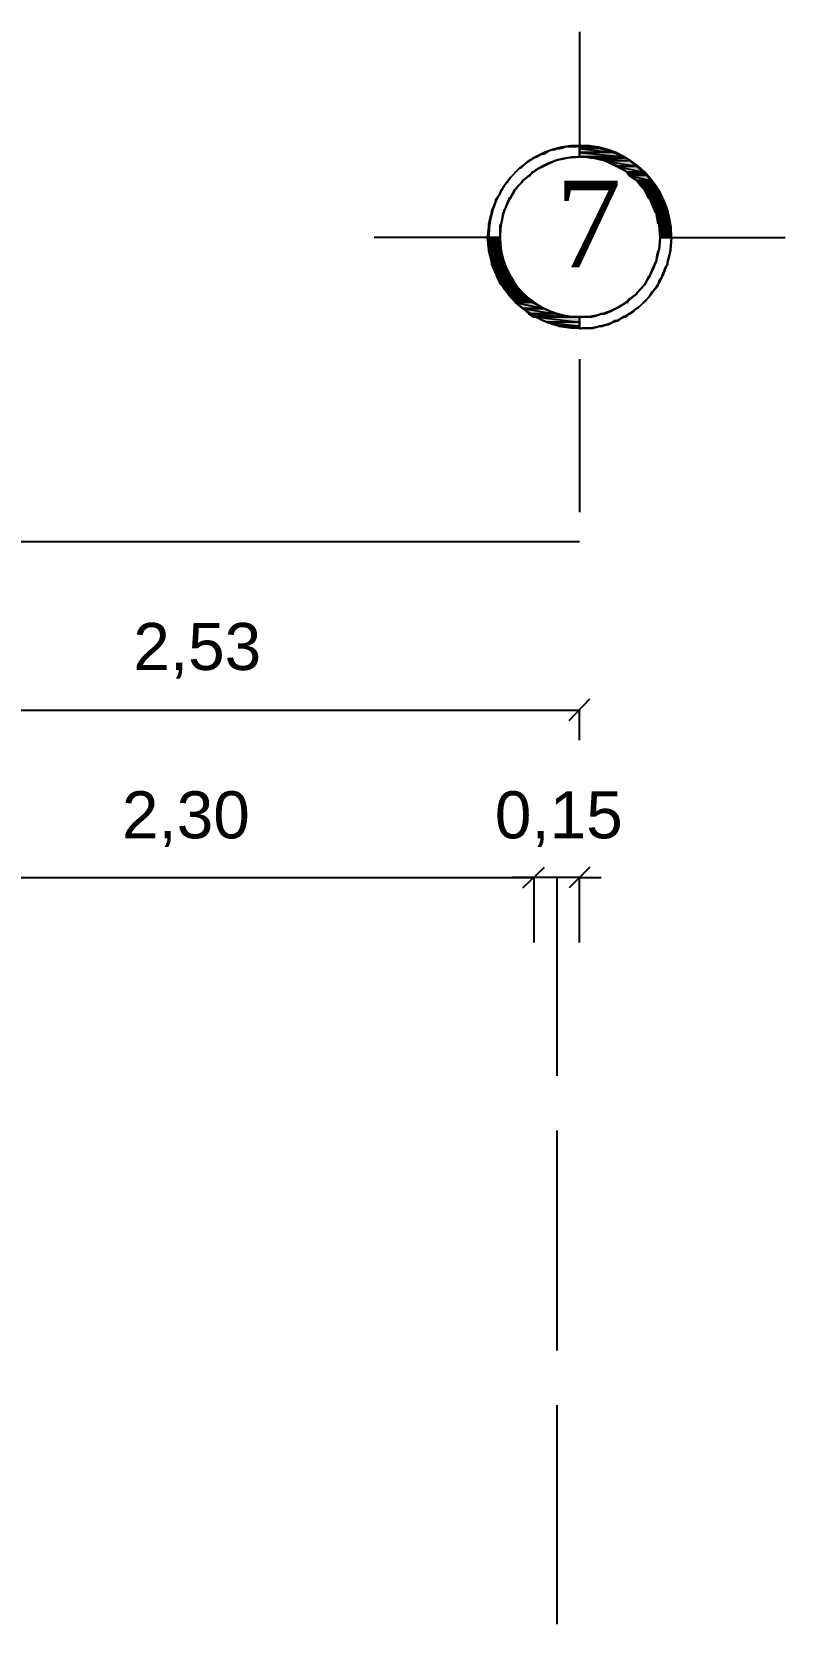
# Model space of a CAD drawing. Header units: millimetres. Extents: x 3504 to 3889, y 1729 to 1927.
# Drawn here: x 3713.3 to 3744.2, y 1861.2 to 1926.5 of the extents above; entities that cross this region are included whole.
import ezdxf

# ---------------------------------------------------------------- set-up
doc = ezdxf.new("R2010")
doc.units = ezdxf.units.MM
doc.styles.add('Arial$001H0', font='arial.ttf')
doc.styles.add('Dutch801RmBT$001H0', font='')
doc.styles.get('Dutch801RmBT$001H0').set_extended_font_data('Dutch801RmBT')

msp = doc.modelspace()

# ---------------------------------------------------------------- hatches: boundary and pattern name
at = {"true_color": 0x000000}
for points in [[(3735.223, 1921.812), (3735.307, 1921.812), (3735.096, 1921.769)], [(3733.868, 1921.346), (3733.91, 1921.346), (3733.826, 1921.304)], [(3734.207, 1921.515), (3734.249, 1921.515), (3734.037, 1921.388)], [(3734.715, 1921.685), (3734.757, 1921.685), (3734.545, 1921.642)], [(3732.386, 1919.695), (3732.386, 1919.653), (3732.344, 1919.653)], [(3738.906, 1916.054), (3738.948, 1916.054), (3738.906, 1916.012)], [(3739.16, 1916.52), (3739.202, 1916.52), (3739.16, 1916.478)], [(3737.509, 1914.784), (3737.339, 1914.657), (3737.297, 1914.657)], [(3737.551, 1914.827), (3737.593, 1914.827), (3737.509, 1914.784)], [(3736.577, 1914.446), (3736.62, 1914.446), (3736.45, 1914.403)], [(3736.789, 1914.488), (3736.831, 1914.488), (3736.704, 1914.446)]]:
    msp.add_hatch(color=18, dxfattribs=at).paths.add_polyline_path(points)
h = msp.add_hatch(color=18, dxfattribs=at)
h.paths.add_polyline_path([(3735.307, 1921.812), (3735.392, 1921.812)])
h.paths.add_polyline_path([(3735.392, 1921.812), (3735.307, 1921.812), (3735.223, 1921.812)])
h = msp.add_hatch(color=18, dxfattribs=at)
h.paths.add_polyline_path([(3735.773, 1921.812), (3735.773, 1921.854)])
h.paths.add_polyline_path([(3735.773, 1921.854), (3735.773, 1921.812), (3735.646, 1921.812)])
h = msp.add_hatch(color=18, dxfattribs=at)
h.paths.add_polyline_path([(3736.069, 1921.812), (3735.773, 1921.812), (3736.62, 1921.727)])
h.paths.add_polyline_path([(3735.773, 1921.812), (3736.62, 1921.727), (3735.773, 1921.727)])
h = msp.add_hatch(color=18, dxfattribs=at)
h.paths.add_polyline_path([(3733.699, 1921.219), (3733.741, 1921.261)])
h.paths.add_polyline_path([(3733.699, 1921.219), (3733.741, 1921.261), (3733.783, 1921.261)])
h = msp.add_hatch(color=18, dxfattribs=at)
h.paths.add_polyline_path([(3733.783, 1921.261), (3733.826, 1921.304)])
h.paths.add_polyline_path([(3733.826, 1921.304), (3733.783, 1921.261), (3733.741, 1921.261)])
h = msp.add_hatch(color=18, dxfattribs=at)
h.paths.add_polyline_path([(3733.91, 1921.346), (3733.953, 1921.388)])
h.paths.add_polyline_path([(3733.91, 1921.346), (3733.953, 1921.388), (3733.995, 1921.388)])
h = msp.add_hatch(color=18, dxfattribs=at)
h.paths.add_polyline_path([(3734.249, 1921.515), (3734.334, 1921.515)])
h.paths.add_polyline_path([(3734.334, 1921.515), (3734.249, 1921.515), (3734.207, 1921.515)])
h = msp.add_hatch(color=18, dxfattribs=at)
h.paths.add_polyline_path([(3734.757, 1921.685), (3734.842, 1921.727)])
h.paths.add_polyline_path([(3734.842, 1921.727), (3734.757, 1921.685), (3734.715, 1921.685)])
h = msp.add_hatch(color=18, dxfattribs=at)
h.paths.add_polyline_path([(3734.969, 1921.727), (3735.096, 1921.769)])
h.paths.add_polyline_path([(3735.096, 1921.769), (3734.969, 1921.727), (3734.926, 1921.727)])
h = msp.add_hatch(color=18, dxfattribs=at)
h.paths.add_polyline_path([(3736.62, 1921.727), (3735.773, 1921.727), (3737.128, 1921.558)])
h.paths.add_polyline_path([(3735.773, 1921.727), (3737.128, 1921.558), (3735.773, 1921.558)])
h = msp.add_hatch(color=18, dxfattribs=at)
h.paths.add_polyline_path([(3737.128, 1921.558), (3735.773, 1921.558), (3737.593, 1921.388)])
h.paths.add_polyline_path([(3735.773, 1921.558), (3737.593, 1921.388), (3735.773, 1921.388)])
h = msp.add_hatch(color=18, dxfattribs=at)
h.paths.add_polyline_path([(3737.593, 1921.388), (3735.773, 1921.388), (3737.636, 1921.346)])
h.paths.add_polyline_path([(3735.773, 1921.388), (3737.636, 1921.346), (3736.196, 1921.346)])
h = msp.add_hatch(color=18, dxfattribs=at)
h.paths.add_polyline_path([(3737.636, 1921.346), (3736.196, 1921.346), (3737.678, 1921.346)])
h.paths.add_polyline_path([(3736.196, 1921.346), (3737.678, 1921.346), (3736.281, 1921.346)])
h = msp.add_hatch(color=18, dxfattribs=at)
h.paths.add_polyline_path([(3737.678, 1921.346), (3736.281, 1921.346), (3737.847, 1921.219)])
h.paths.add_polyline_path([(3736.281, 1921.346), (3737.847, 1921.219), (3736.789, 1921.219)])
h = msp.add_hatch(color=18, dxfattribs=at)
h.paths.add_polyline_path([(3737.847, 1921.219), (3736.789, 1921.219), (3738.101, 1921.007)])
h.paths.add_polyline_path([(3736.789, 1921.219), (3738.101, 1921.007), (3737.255, 1921.007)])
h = msp.add_hatch(color=18, dxfattribs=at)
h.paths.add_polyline_path([(3738.101, 1921.007), (3737.255, 1921.007), (3738.398, 1920.753)])
h.paths.add_polyline_path([(3737.255, 1921.007), (3738.398, 1920.753), (3737.72, 1920.753)])
h = msp.add_hatch(color=18, dxfattribs=at)
h.paths.add_polyline_path([(3738.398, 1920.753), (3737.72, 1920.753), (3738.525, 1920.626)])
h.paths.add_polyline_path([(3737.72, 1920.753), (3738.525, 1920.626), (3737.805, 1920.626)])
h = msp.add_hatch(color=18, dxfattribs=at)
h.paths.add_polyline_path([(3738.525, 1920.626), (3737.805, 1920.626), (3738.694, 1920.415)])
h.paths.add_polyline_path([(3737.805, 1920.626), (3738.694, 1920.415), (3738.101, 1920.415)])
h = msp.add_hatch(color=18, dxfattribs=at)
h.paths.add_polyline_path([(3738.694, 1920.415), (3738.101, 1920.415), (3738.863, 1920.203)])
h.paths.add_polyline_path([(3738.101, 1920.415), (3738.863, 1920.203), (3738.271, 1920.203)])
h = msp.add_hatch(color=18, dxfattribs=at)
h.paths.add_polyline_path([(3738.863, 1920.203), (3738.271, 1920.203), (3738.99, 1920.034)])
h.paths.add_polyline_path([(3738.271, 1920.203), (3738.99, 1920.034), (3738.44, 1920.034)])
h = msp.add_hatch(color=18, dxfattribs=at)
h.paths.add_polyline_path([(3738.99, 1920.034), (3738.44, 1920.034), (3739.16, 1919.695)])
h.paths.add_polyline_path([(3738.44, 1920.034), (3739.16, 1919.695), (3738.609, 1919.695)])
h = msp.add_hatch(color=18, dxfattribs=at)
h.paths.add_polyline_path([(3732.344, 1919.568), (3732.344, 1919.653)])
h.paths.add_polyline_path([(3732.344, 1919.568), (3732.344, 1919.653), (3732.386, 1919.653)])
h = msp.add_hatch(color=18, dxfattribs=at)
h.paths.add_polyline_path([(3739.16, 1919.695), (3738.609, 1919.695), (3739.202, 1919.568)])
h.paths.add_polyline_path([(3738.609, 1919.695), (3739.202, 1919.568), (3738.694, 1919.568)])
h = msp.add_hatch(color=18, dxfattribs=at)
h.paths.add_polyline_path([(3739.202, 1919.568), (3738.694, 1919.568), (3739.371, 1919.187)])
h.paths.add_polyline_path([(3738.694, 1919.568), (3739.371, 1919.187), (3738.863, 1919.187)])
h = msp.add_hatch(color=18, dxfattribs=at)
h.paths.add_polyline_path([(3739.371, 1919.187), (3738.863, 1919.187), (3739.371, 1919.145)])
h.paths.add_polyline_path([(3738.863, 1919.187), (3739.371, 1919.145), (3738.863, 1919.145)])
h = msp.add_hatch(color=18, dxfattribs=at)
h.paths.add_polyline_path([(3739.371, 1919.145), (3738.863, 1919.145), (3739.371, 1919.102)])
h.paths.add_polyline_path([(3738.863, 1919.145), (3739.371, 1919.102), (3738.906, 1919.102)])
h = msp.add_hatch(color=18, dxfattribs=at)
h.paths.add_polyline_path([(3739.371, 1919.102), (3738.906, 1919.102), (3739.498, 1918.637)])
h.paths.add_polyline_path([(3738.906, 1919.102), (3739.498, 1918.637), (3738.99, 1918.637)])
h = msp.add_hatch(color=18, dxfattribs=at)
h.paths.add_polyline_path([(3739.498, 1918.637), (3738.99, 1918.637), (3739.498, 1918.594)])
h.paths.add_polyline_path([(3738.99, 1918.637), (3739.498, 1918.594), (3739.033, 1918.594)])
h = msp.add_hatch(color=18, dxfattribs=at)
h.paths.add_polyline_path([(3739.498, 1918.594), (3739.033, 1918.594), (3739.541, 1918.086)])
h.paths.add_polyline_path([(3739.033, 1918.594), (3739.541, 1918.086), (3739.075, 1918.086)])
h = msp.add_hatch(color=18, dxfattribs=at)
h.paths.add_polyline_path([(3732.513, 1918.086), (3732.005, 1918.086), (3732.513, 1917.578)])
h.paths.add_polyline_path([(3732.005, 1918.086), (3732.513, 1917.578), (3732.048, 1917.578)])
h = msp.add_hatch(color=18, dxfattribs=at)
h.paths.add_polyline_path([(3732.513, 1917.578), (3732.048, 1917.578), (3732.556, 1917.536)])
h.paths.add_polyline_path([(3732.048, 1917.578), (3732.556, 1917.536), (3732.048, 1917.536)])
h = msp.add_hatch(color=18, dxfattribs=at)
h.paths.add_polyline_path([(3732.556, 1917.536), (3732.048, 1917.536), (3732.64, 1917.07)])
h.paths.add_polyline_path([(3732.048, 1917.536), (3732.64, 1917.07), (3732.175, 1917.07)])
h = msp.add_hatch(color=18, dxfattribs=at)
h.paths.add_polyline_path([(3732.64, 1917.07), (3732.175, 1917.07), (3732.683, 1917.028)])
h.paths.add_polyline_path([(3732.175, 1917.07), (3732.683, 1917.028), (3732.175, 1917.028)])
h = msp.add_hatch(color=18, dxfattribs=at)
h.paths.add_polyline_path([(3732.683, 1917.028), (3732.175, 1917.028), (3732.683, 1916.986)])
h.paths.add_polyline_path([(3732.175, 1917.028), (3732.683, 1916.986), (3732.175, 1916.986)])
h = msp.add_hatch(color=18, dxfattribs=at)
h.paths.add_polyline_path([(3732.683, 1916.986), (3732.175, 1916.986), (3732.852, 1916.605)])
h.paths.add_polyline_path([(3732.175, 1916.986), (3732.852, 1916.605), (3732.344, 1916.605)])
h = msp.add_hatch(color=18, dxfattribs=at)
h.paths.add_polyline_path([(3732.852, 1916.605), (3732.344, 1916.605), (3732.894, 1916.52)])
h.paths.add_polyline_path([(3732.344, 1916.605), (3732.894, 1916.52), (3732.386, 1916.52)])
h = msp.add_hatch(color=18, dxfattribs=at)
h.paths.add_polyline_path([(3739.202, 1916.52), (3739.202, 1916.605)])
h.paths.add_polyline_path([(3739.202, 1916.605), (3739.202, 1916.52), (3739.16, 1916.52)])
h = msp.add_hatch(color=18, dxfattribs=at)
h.paths.add_polyline_path([(3732.894, 1916.52), (3732.386, 1916.52), (3732.937, 1916.478)])
h.paths.add_polyline_path([(3732.386, 1916.52), (3732.937, 1916.478), (3732.386, 1916.478)])
h = msp.add_hatch(color=18, dxfattribs=at)
h.paths.add_polyline_path([(3732.937, 1916.478), (3732.386, 1916.478), (3733.106, 1916.139)])
h.paths.add_polyline_path([(3732.386, 1916.478), (3733.106, 1916.139), (3732.556, 1916.139)])
h = msp.add_hatch(color=18, dxfattribs=at)
h.paths.add_polyline_path([(3733.106, 1916.139), (3732.556, 1916.139), (3733.191, 1916.054)])
h.paths.add_polyline_path([(3732.556, 1916.139), (3733.191, 1916.054), (3732.64, 1916.054)])
h = msp.add_hatch(color=18, dxfattribs=at)
h.paths.add_polyline_path([(3733.191, 1916.054), (3732.64, 1916.054), (3733.275, 1915.97)])
h.paths.add_polyline_path([(3732.64, 1916.054), (3733.275, 1915.97), (3732.683, 1915.97)])
h = msp.add_hatch(color=18, dxfattribs=at)
h.paths.add_polyline_path([(3733.275, 1915.97), (3732.683, 1915.97), (3733.445, 1915.758)])
h.paths.add_polyline_path([(3732.683, 1915.97), (3733.445, 1915.758), (3732.852, 1915.758)])
h = msp.add_hatch(color=18, dxfattribs=at)
h.paths.add_polyline_path([(3738.948, 1916.054), (3738.99, 1916.139)])
h.paths.add_polyline_path([(3738.99, 1916.139), (3738.948, 1916.054), (3738.906, 1916.054)])
h = msp.add_hatch(color=18, dxfattribs=at)
h.paths.add_polyline_path([(3733.445, 1915.758), (3732.852, 1915.758), (3733.614, 1915.631)])
h.paths.add_polyline_path([(3732.852, 1915.758), (3733.614, 1915.631), (3732.937, 1915.631)])
h = msp.add_hatch(color=18, dxfattribs=at)
h.paths.add_polyline_path([(3733.614, 1915.631), (3732.937, 1915.631), (3733.741, 1915.546)])
h.paths.add_polyline_path([(3732.937, 1915.631), (3733.741, 1915.546), (3733.021, 1915.546)])
h = msp.add_hatch(color=18, dxfattribs=at)
h.paths.add_polyline_path([(3733.741, 1915.546), (3733.021, 1915.546), (3733.826, 1915.419)])
h.paths.add_polyline_path([(3733.021, 1915.546), (3733.826, 1915.419), (3733.148, 1915.419)])
h = msp.add_hatch(color=18, dxfattribs=at)
h.paths.add_polyline_path([(3733.826, 1915.419), (3733.148, 1915.419), (3734.291, 1915.165)])
h.paths.add_polyline_path([(3733.148, 1915.419), (3734.291, 1915.165), (3733.445, 1915.165)])
h = msp.add_hatch(color=18, dxfattribs=at)
h.paths.add_polyline_path([(3734.291, 1915.165), (3733.445, 1915.165), (3734.757, 1914.954)])
h.paths.add_polyline_path([(3733.445, 1915.165), (3734.757, 1914.954), (3733.699, 1914.954)])
h = msp.add_hatch(color=18, dxfattribs=at)
h.paths.add_polyline_path([(3734.757, 1914.954), (3733.699, 1914.954), (3735.265, 1914.827)])
h.paths.add_polyline_path([(3733.699, 1914.954), (3735.265, 1914.827), (3733.868, 1914.827)])
h = msp.add_hatch(color=18, dxfattribs=at)
h.paths.add_polyline_path([(3735.265, 1914.827), (3733.868, 1914.827), (3735.35, 1914.827)])
h.paths.add_polyline_path([(3733.868, 1914.827), (3735.35, 1914.827), (3733.91, 1914.827)])
h = msp.add_hatch(color=18, dxfattribs=at)
h.paths.add_polyline_path([(3735.35, 1914.827), (3733.91, 1914.827), (3735.773, 1914.827)])
h.paths.add_polyline_path([(3733.91, 1914.827), (3735.773, 1914.827), (3733.953, 1914.827)])
h = msp.add_hatch(color=18, dxfattribs=at)
h.paths.add_polyline_path([(3735.773, 1914.827), (3733.953, 1914.827), (3735.773, 1914.615)])
h.paths.add_polyline_path([(3733.953, 1914.827), (3735.773, 1914.615), (3734.418, 1914.615)])
h = msp.add_hatch(color=18, dxfattribs=at)
h.paths.add_polyline_path([(3735.773, 1914.615), (3734.418, 1914.615), (3735.773, 1914.446)])
h.paths.add_polyline_path([(3734.418, 1914.615), (3735.773, 1914.446), (3734.926, 1914.446)])
h = msp.add_hatch(color=18, dxfattribs=at)
h.paths.add_polyline_path([(3737.593, 1914.827), (3737.636, 1914.827)])
h.paths.add_polyline_path([(3737.636, 1914.827), (3737.593, 1914.827), (3737.551, 1914.827)])
h = msp.add_hatch(color=18, dxfattribs=at)
h.paths.add_polyline_path([(3735.773, 1914.446), (3734.926, 1914.446), (3735.773, 1914.361)])
h.paths.add_polyline_path([(3734.926, 1914.446), (3735.773, 1914.361), (3735.477, 1914.361)])
h = msp.add_hatch(color=18, dxfattribs=at)
h.paths.add_polyline_path([(3735.773, 1914.319), (3735.773, 1914.361)])
h.paths.add_polyline_path([(3735.773, 1914.319), (3735.773, 1914.361), (3735.9, 1914.361)])
h = msp.add_hatch(color=18, dxfattribs=at)
h.paths.add_polyline_path([(3736.069, 1914.361), (3736.154, 1914.361)])
h.paths.add_polyline_path([(3736.154, 1914.361), (3736.069, 1914.361), (3735.9, 1914.361)])
h = msp.add_hatch(color=18, dxfattribs=at)
h.paths.add_polyline_path([(3736.323, 1914.361), (3736.45, 1914.403)])
h.paths.add_polyline_path([(3736.45, 1914.403), (3736.323, 1914.361), (3736.239, 1914.361)])
h = msp.add_hatch(color=18, dxfattribs=at)
h.paths.add_polyline_path([(3736.62, 1914.446), (3736.704, 1914.446)])
h.paths.add_polyline_path([(3736.704, 1914.446), (3736.62, 1914.446), (3736.577, 1914.446)])
h = msp.add_hatch(color=18, dxfattribs=at)
h.paths.add_polyline_path([(3736.831, 1914.488), (3737.001, 1914.53)])
h.paths.add_polyline_path([(3737.001, 1914.53), (3736.831, 1914.488), (3736.789, 1914.488)])

# ---------------------------------------------------------------- linework, layer by layer
at = {"color": 18, "linetype": 'Continuous', "lineweight": -2, "true_color": 0x000000}
for p, q in [((3735.773, 1926.511), (3735.773, 1921.388)), ((3735.773, 1926.511), (3735.773, 1921.388)), ((3735.773, 1926.511), (3735.773, 1921.388)), ((3732.005, 1918.086), (3727.349, 1918.086)), ((3732.005, 1918.086), (3727.349, 1918.086)), ((3732.005, 1918.086), (3727.349, 1918.086)), ((3732.005, 1918.086), (3732.513, 1918.086)), ((3732.005, 1918.086), (3732.513, 1918.086)), ((3732.005, 1918.086), (3732.513, 1918.086)), ((3739.075, 1918.086), (3744.197, 1918.086)), ((3739.075, 1918.086), (3744.197, 1918.086)), ((3739.541, 1918.086), (3744.197, 1918.086)), ((3735.773, 1914.827), (3735.773, 1914.319)), ((3735.773, 1914.827), (3735.773, 1914.319)), ((3735.773, 1914.827), (3735.773, 1914.319)), ((3735.773, 1913.091), (3735.773, 1906.826)), ((3735.773, 1905.598), (3642.47, 1905.598)), ((3735.773, 1905.598), (3735.773, 1905.598)), ((3735.35, 1898.274), (3736.196, 1899.163)), ((3704.235, 1898.698), (3735.773, 1898.698)), ((3735.773, 1897.47), (3735.773, 1898.698)), ((3705.166, 1891.84), (3733.91, 1891.84)), ((3733.91, 1891.84), (3733.021, 1891.84)), ((3733.445, 1891.416), (3734.334, 1892.263)), ((3733.445, 1891.416), (3734.334, 1892.263)), ((3733.91, 1889.173), (3733.91, 1891.84)), ((3733.91, 1889.173), (3733.91, 1891.84)), ((3735.773, 1891.84), (3733.91, 1891.84)), ((3734.842, 1891.84), (3734.842, 1883.712)), ((3736.196, 1892.263), (3735.35, 1891.416)), ((3735.773, 1889.173), (3735.773, 1891.84)), ((3735.773, 1891.84), (3736.662, 1891.84)), ((3734.842, 1882.611), (3734.842, 1882.611)), ((3734.842, 1881.468), (3734.842, 1872.451)), ((3734.842, 1871.35), (3734.842, 1871.35)), ((3734.842, 1870.207), (3734.842, 1861.233))]:
    msp.add_line(p, q, dxfattribs=at)
for points in [[(3735.223, 1921.812), (3735.307, 1921.812), (3735.096, 1921.769)], [(3735.392, 1921.812), (3735.307, 1921.812), (3735.223, 1921.812)], [(3735.307, 1921.812), (3735.392, 1921.812)], [(3735.477, 1921.812), (3735.646, 1921.812), (3735.392, 1921.812)], [(3735.773, 1921.854), (3735.773, 1921.812), (3735.646, 1921.812)], [(3735.773, 1921.812), (3735.773, 1921.854)], [(3736.069, 1921.812), (3735.773, 1921.812), (3736.62, 1921.727)], [(3735.773, 1921.812), (3736.62, 1921.727), (3735.773, 1921.727)], [(3733.572, 1921.134), (3733.445, 1921.007), (3733.445, 1921.007)], [(3733.699, 1921.219), (3733.572, 1921.134), (3733.572, 1921.134)], [(3733.699, 1921.219), (3733.699, 1921.219), (3733.741, 1921.261)], [(3733.699, 1921.219), (3733.741, 1921.261), (3733.783, 1921.261)], [(3733.826, 1921.304), (3733.783, 1921.261), (3733.741, 1921.261)], [(3733.783, 1921.261), (3733.826, 1921.304)], [(3733.868, 1921.346), (3733.91, 1921.346), (3733.826, 1921.304)], [(3733.91, 1921.346), (3733.868, 1921.346), (3733.868, 1921.346)], [(3733.91, 1921.346), (3733.91, 1921.346), (3733.953, 1921.388)], [(3733.91, 1921.346), (3733.953, 1921.388), (3733.995, 1921.388)], [(3733.91, 1921.346), (3733.91, 1921.346)], [(3734.037, 1921.388), (3733.995, 1921.388), (3733.953, 1921.388)], [(3734.207, 1921.515), (3734.249, 1921.515), (3734.037, 1921.388)], [(3734.334, 1921.515), (3734.249, 1921.515), (3734.207, 1921.515)], [(3734.249, 1921.515), (3734.334, 1921.515)], [(3734.545, 1921.134), (3734.291, 1921.007), (3734.291, 1921.007)], [(3734.418, 1921.558), (3734.334, 1921.515), (3734.334, 1921.515)], [(3734.545, 1921.642), (3734.418, 1921.558), (3734.418, 1921.558)], [(3734.418, 1921.558), (3734.418, 1921.558), (3734.545, 1921.642)], [(3734.715, 1921.685), (3734.757, 1921.685), (3734.545, 1921.642)], [(3734.757, 1921.219), (3734.545, 1921.134), (3734.545, 1921.134)], [(3734.842, 1921.727), (3734.757, 1921.685), (3734.715, 1921.685)], [(3734.757, 1921.685), (3734.842, 1921.727)], [(3734.884, 1921.261), (3734.757, 1921.219), (3734.757, 1921.219)], [(3734.926, 1921.727), (3734.969, 1921.727), (3734.842, 1921.727)], [(3735.096, 1921.304), (3734.884, 1921.261), (3734.884, 1921.261)], [(3735.096, 1921.769), (3734.969, 1921.727), (3734.926, 1921.727)], [(3734.969, 1921.727), (3735.096, 1921.769)], [(3735.265, 1921.346), (3735.096, 1921.304), (3735.096, 1921.304)], [(3735.773, 1921.388), (3735.265, 1921.346), (3735.265, 1921.346)], [(3735.265, 1921.346), (3735.265, 1921.346), (3735.773, 1921.388)], [(3736.62, 1921.727), (3735.773, 1921.727), (3737.128, 1921.558)], [(3735.773, 1921.727), (3737.128, 1921.558), (3735.773, 1921.558)], [(3737.128, 1921.558), (3735.773, 1921.558), (3737.593, 1921.388)], [(3735.773, 1921.558), (3737.593, 1921.388), (3735.773, 1921.388)], [(3737.593, 1921.388), (3735.773, 1921.388), (3737.636, 1921.346)], [(3735.773, 1921.388), (3737.636, 1921.346), (3736.196, 1921.346)], [(3737.636, 1921.346), (3736.196, 1921.346), (3737.678, 1921.346)], [(3736.196, 1921.346), (3737.678, 1921.346), (3736.281, 1921.346)], [(3737.678, 1921.346), (3736.281, 1921.346), (3737.847, 1921.219)], [(3736.281, 1921.346), (3737.847, 1921.219), (3736.789, 1921.219)], [(3737.847, 1921.219), (3736.789, 1921.219), (3738.101, 1921.007)], [(3736.789, 1921.219), (3738.101, 1921.007), (3737.255, 1921.007)], [(3732.937, 1920.542), (3732.852, 1920.415), (3732.852, 1920.415)], [(3732.852, 1920.415), (3732.852, 1920.415), (3732.937, 1920.542)], [(3732.979, 1920.584), (3732.937, 1920.542), (3732.937, 1920.542)], [(3733.021, 1920.626), (3732.979, 1920.584), (3732.979, 1920.584)], [(3733.148, 1920.753), (3733.021, 1920.626), (3733.021, 1920.626)], [(3733.021, 1920.626), (3733.021, 1920.626), (3733.148, 1920.753)], [(3733.318, 1920.923), (3733.148, 1920.753), (3733.148, 1920.753)], [(3733.148, 1920.753), (3733.148, 1920.753)], [(3733.402, 1920.965), (3733.318, 1920.923), (3733.318, 1920.923)], [(3733.445, 1921.007), (3733.402, 1920.965), (3733.402, 1920.965)], [(3733.445, 1921.007), (3733.445, 1921.007)], [(3733.445, 1921.007), (3733.445, 1921.007)], [(3733.614, 1920.542), (3733.445, 1920.415), (3733.445, 1920.415)], [(3733.656, 1920.584), (3733.614, 1920.542), (3733.614, 1920.542)], [(3733.741, 1920.626), (3733.656, 1920.584), (3733.656, 1920.584)], [(3733.826, 1920.753), (3733.741, 1920.626), (3733.741, 1920.626)], [(3733.868, 1920.753), (3733.826, 1920.753), (3733.826, 1920.753)], [(3734.122, 1920.923), (3733.868, 1920.753), (3733.868, 1920.753)], [(3734.207, 1920.965), (3734.122, 1920.923), (3734.122, 1920.923)], [(3734.291, 1921.007), (3734.207, 1920.965), (3734.207, 1920.965)], [(3734.291, 1921.007), (3734.291, 1921.007)], [(3737.255, 1921.007), (3738.101, 1921.007), (3738.101, 1921.007)], [(3738.101, 1921.007), (3738.101, 1921.007), (3737.255, 1921.007)], [(3738.101, 1921.007), (3737.255, 1921.007), (3738.398, 1920.753)], [(3737.255, 1921.007), (3738.398, 1920.753), (3737.72, 1920.753)], [(3738.398, 1920.753), (3737.72, 1920.753), (3738.525, 1920.626)], [(3737.72, 1920.753), (3738.525, 1920.626), (3737.805, 1920.626)], [(3738.525, 1920.626), (3737.805, 1920.626), (3738.694, 1920.415)], [(3737.805, 1920.626), (3738.694, 1920.415), (3738.101, 1920.415)], [(3732.513, 1919.864), (3732.386, 1919.695), (3732.386, 1919.695)], [(3732.556, 1920.034), (3732.513, 1919.864), (3732.513, 1919.864)], [(3732.64, 1920.118), (3732.556, 1920.034), (3732.556, 1920.034)], [(3732.556, 1920.034), (3732.556, 1920.034), (3732.64, 1920.118)], [(3732.683, 1920.203), (3732.64, 1920.161), (3732.64, 1920.161)], [(3732.64, 1920.161), (3732.64, 1920.118), (3732.64, 1920.118)], [(3732.81, 1920.33), (3732.683, 1920.203), (3732.683, 1920.203)], [(3732.852, 1920.415), (3732.81, 1920.33), (3732.81, 1920.33)], [(3733.021, 1919.864), (3732.937, 1919.695), (3732.937, 1919.695)], [(3733.106, 1920.034), (3733.021, 1919.864), (3733.021, 1919.864)], [(3733.191, 1920.118), (3733.106, 1920.034), (3733.106, 1920.034)], [(3733.233, 1920.161), (3733.191, 1920.118), (3733.191, 1920.118)], [(3733.275, 1920.203), (3733.233, 1920.161), (3733.233, 1920.161)], [(3733.402, 1920.33), (3733.275, 1920.203), (3733.275, 1920.203)], [(3733.445, 1920.415), (3733.402, 1920.33), (3733.402, 1920.33)], [(3738.694, 1920.415), (3738.101, 1920.415), (3738.863, 1920.203)], [(3738.101, 1920.415), (3738.863, 1920.203), (3738.271, 1920.203)], [(3738.863, 1920.203), (3738.271, 1920.203), (3738.99, 1920.034)], [(3738.271, 1920.203), (3738.99, 1920.034), (3738.44, 1920.034)], [(3738.99, 1920.034), (3738.44, 1920.034), (3739.16, 1919.695)], [(3738.44, 1920.034), (3739.16, 1919.695), (3738.609, 1919.695)], [(3732.259, 1919.356), (3732.175, 1919.187), (3732.175, 1919.187)], [(3732.175, 1919.187), (3732.175, 1919.187)], [(3732.175, 1919.187), (3732.175, 1919.145), (3732.175, 1919.145)], [(3732.344, 1919.568), (3732.259, 1919.356), (3732.259, 1919.356)], [(3732.386, 1919.695), (3732.386, 1919.653), (3732.344, 1919.653)], [(3732.344, 1919.568), (3732.344, 1919.568), (3732.344, 1919.653)], [(3732.344, 1919.568), (3732.344, 1919.653), (3732.386, 1919.653)], [(3732.386, 1919.695), (3732.386, 1919.695)], [(3732.767, 1919.356), (3732.683, 1919.187), (3732.683, 1919.187)], [(3732.683, 1919.187), (3732.683, 1919.187)], [(3732.683, 1919.187), (3732.683, 1919.145), (3732.683, 1919.145)], [(3732.852, 1919.568), (3732.767, 1919.356), (3732.767, 1919.356)], [(3732.894, 1919.653), (3732.852, 1919.568), (3732.852, 1919.568)], [(3732.937, 1919.695), (3732.894, 1919.695), (3732.894, 1919.695)], [(3732.894, 1919.695), (3732.894, 1919.653), (3732.894, 1919.653)], [(3739.16, 1919.695), (3738.609, 1919.695), (3739.202, 1919.568)], [(3738.609, 1919.695), (3739.202, 1919.568), (3738.694, 1919.568)], [(3739.202, 1919.568), (3738.694, 1919.568), (3739.371, 1919.187)], [(3738.694, 1919.568), (3739.371, 1919.187), (3738.863, 1919.187)], [(3739.371, 1919.187), (3738.863, 1919.187), (3739.371, 1919.145)], [(3738.863, 1919.187), (3739.371, 1919.145), (3738.863, 1919.145)], [(3732.09, 1918.806), (3732.048, 1918.637), (3732.048, 1918.637)], [(3732.048, 1918.637), (3732.048, 1918.637)], [(3732.048, 1918.637), (3732.048, 1918.637)], [(3732.048, 1918.637), (3732.048, 1918.594), (3732.048, 1918.594)], [(3732.048, 1918.594), (3732.048, 1918.594), (3732.048, 1918.637)], [(3732.048, 1918.594), (3732.048, 1918.51), (3732.048, 1918.51)], [(3732.048, 1918.51), (3732.048, 1918.51), (3732.048, 1918.594)], [(3732.175, 1919.102), (3732.09, 1918.806), (3732.09, 1918.806)], [(3732.175, 1919.145), (3732.175, 1919.102), (3732.175, 1919.102)], [(3732.175, 1919.102), (3732.175, 1919.102), (3732.175, 1919.145)], [(3732.556, 1918.637), (3732.513, 1918.594), (3732.513, 1918.594)], [(3732.513, 1918.594), (3732.513, 1918.594)], [(3732.513, 1918.594), (3732.513, 1918.552), (3732.513, 1918.552)], [(3732.513, 1918.552), (3732.513, 1918.552)], [(3732.513, 1918.552), (3732.513, 1918.552)], [(3732.513, 1918.552), (3732.513, 1918.552)], [(3732.513, 1918.552), (3732.513, 1918.51), (3732.513, 1918.51)], [(3732.598, 1918.806), (3732.556, 1918.637), (3732.556, 1918.637)], [(3732.556, 1918.637), (3732.556, 1918.637)], [(3732.556, 1918.637), (3732.556, 1918.637)], [(3732.64, 1919.102), (3732.598, 1918.806), (3732.598, 1918.806)], [(3732.683, 1919.145), (3732.64, 1919.102), (3732.64, 1919.102)], [(3739.371, 1919.145), (3738.863, 1919.145), (3739.371, 1919.102)], [(3738.863, 1919.145), (3739.371, 1919.102), (3738.906, 1919.102)], [(3739.371, 1919.102), (3738.906, 1919.102), (3739.498, 1918.637)], [(3738.906, 1919.102), (3739.498, 1918.637), (3738.99, 1918.637)], [(3739.498, 1918.637), (3738.99, 1918.637), (3739.498, 1918.594)], [(3738.99, 1918.637), (3739.498, 1918.594), (3739.033, 1918.594)], [(3739.498, 1918.594), (3739.033, 1918.594), (3739.541, 1918.086)], [(3739.033, 1918.594), (3739.541, 1918.086), (3739.075, 1918.086)], [(3732.048, 1918.51), (3732.005, 1918.086), (3732.005, 1918.086)], [(3732.513, 1918.086), (3732.005, 1918.086), (3732.513, 1917.578)], [(3732.005, 1918.086), (3732.513, 1917.578), (3732.048, 1917.578)], [(3732.513, 1918.51), (3732.513, 1918.086), (3732.513, 1918.086)], [(3739.075, 1918.086), (3739.033, 1917.578), (3739.033, 1917.578)], [(3739.541, 1918.086), (3739.498, 1917.578), (3739.498, 1917.578)], [(3732.513, 1917.578), (3732.048, 1917.578), (3732.556, 1917.536)], [(3732.048, 1917.578), (3732.556, 1917.536), (3732.048, 1917.536)], [(3732.048, 1917.536), (3732.556, 1917.536), (3732.556, 1917.536)], [(3732.556, 1917.536), (3732.556, 1917.536), (3732.048, 1917.536)], [(3732.556, 1917.536), (3732.048, 1917.536), (3732.64, 1917.07)], [(3732.048, 1917.536), (3732.64, 1917.07), (3732.175, 1917.07)], [(3738.948, 1917.367), (3738.906, 1917.07), (3738.906, 1917.07)], [(3738.99, 1917.536), (3738.948, 1917.367), (3738.948, 1917.367)], [(3739.033, 1917.578), (3738.99, 1917.536), (3738.99, 1917.536)], [(3738.99, 1917.536), (3738.99, 1917.536)], [(3738.99, 1917.536), (3738.99, 1917.536)], [(3739.033, 1917.578), (3739.033, 1917.578)], [(3739.456, 1917.367), (3739.371, 1917.07), (3739.371, 1917.07)], [(3739.498, 1917.536), (3739.456, 1917.367), (3739.456, 1917.367)], [(3739.498, 1917.578), (3739.498, 1917.578)], [(3739.498, 1917.578), (3739.498, 1917.578)], [(3739.498, 1917.578), (3739.498, 1917.536), (3739.498, 1917.536)], [(3739.498, 1917.536), (3739.498, 1917.536), (3739.498, 1917.578)], [(3739.498, 1917.536), (3739.498, 1917.536)], [(3739.498, 1917.536), (3739.498, 1917.536)], [(3732.64, 1917.07), (3732.175, 1917.07), (3732.683, 1917.028)], [(3732.175, 1917.07), (3732.683, 1917.028), (3732.175, 1917.028)], [(3732.683, 1917.028), (3732.175, 1917.028), (3732.683, 1916.986)], [(3732.175, 1917.028), (3732.683, 1916.986), (3732.175, 1916.986)], [(3732.683, 1916.986), (3732.175, 1916.986), (3732.852, 1916.605)], [(3732.175, 1916.986), (3732.852, 1916.605), (3732.344, 1916.605)], [(3732.852, 1916.605), (3732.344, 1916.605), (3732.894, 1916.52)], [(3732.344, 1916.605), (3732.894, 1916.52), (3732.386, 1916.52)], [(3738.694, 1916.605), (3738.652, 1916.52), (3738.652, 1916.52)], [(3738.779, 1916.816), (3738.694, 1916.605), (3738.694, 1916.605)], [(3738.863, 1916.986), (3738.779, 1916.816), (3738.779, 1916.816)], [(3738.906, 1917.07), (3738.863, 1917.028), (3738.863, 1917.028)], [(3738.863, 1917.028), (3738.863, 1916.986), (3738.863, 1916.986)], [(3738.863, 1916.986), (3738.863, 1916.986)], [(3739.202, 1916.605), (3739.202, 1916.52), (3739.16, 1916.52)], [(3739.287, 1916.816), (3739.202, 1916.605), (3739.202, 1916.605)], [(3739.202, 1916.52), (3739.202, 1916.605)], [(3739.371, 1916.986), (3739.287, 1916.816), (3739.287, 1916.816)], [(3739.371, 1917.07), (3739.371, 1917.028), (3739.371, 1917.028)], [(3739.371, 1917.028), (3739.371, 1917.028), (3739.371, 1917.07)], [(3739.371, 1917.028), (3739.371, 1916.986), (3739.371, 1916.986)], [(3739.371, 1916.986), (3739.371, 1916.986)], [(3732.894, 1916.52), (3732.386, 1916.52), (3732.937, 1916.478)], [(3732.386, 1916.52), (3732.937, 1916.478), (3732.386, 1916.478)], [(3732.937, 1916.478), (3732.386, 1916.478), (3733.106, 1916.139)], [(3732.386, 1916.478), (3733.106, 1916.139), (3732.556, 1916.139)], [(3733.106, 1916.139), (3732.556, 1916.139), (3733.191, 1916.054)], [(3732.556, 1916.139), (3733.191, 1916.054), (3732.64, 1916.054)], [(3733.191, 1916.054), (3732.64, 1916.054), (3733.275, 1915.97)], [(3732.64, 1916.054), (3733.275, 1915.97), (3732.683, 1915.97)], [(3733.275, 1915.97), (3732.683, 1915.97), (3733.445, 1915.758)], [(3732.683, 1915.97), (3733.445, 1915.758), (3732.852, 1915.758)], [(3738.271, 1915.97), (3738.144, 1915.843), (3738.144, 1915.843)], [(3738.313, 1916.012), (3738.271, 1915.97), (3738.271, 1915.97)], [(3738.355, 1916.054), (3738.313, 1916.012), (3738.313, 1916.012)], [(3738.44, 1916.139), (3738.355, 1916.054), (3738.355, 1916.054)], [(3738.525, 1916.308), (3738.44, 1916.139), (3738.44, 1916.139)], [(3738.609, 1916.478), (3738.525, 1916.308), (3738.525, 1916.308)], [(3738.652, 1916.478), (3738.609, 1916.478), (3738.609, 1916.478)], [(3738.652, 1916.52), (3738.652, 1916.478), (3738.652, 1916.478)], [(3738.863, 1915.97), (3738.736, 1915.843), (3738.736, 1915.843)], [(3738.906, 1916.012), (3738.863, 1915.97), (3738.863, 1915.97)], [(3738.99, 1916.139), (3738.948, 1916.054), (3738.906, 1916.054)], [(3738.906, 1916.054), (3738.948, 1916.054), (3738.906, 1916.012)], [(3738.948, 1916.054), (3738.99, 1916.139)], [(3739.033, 1916.308), (3738.99, 1916.139), (3738.99, 1916.139)], [(3739.16, 1916.478), (3739.033, 1916.308), (3739.033, 1916.308)], [(3739.16, 1916.52), (3739.202, 1916.52), (3739.16, 1916.478)], [(3739.16, 1916.478), (3739.16, 1916.478)], [(3733.445, 1915.758), (3732.852, 1915.758), (3733.614, 1915.631)], [(3732.852, 1915.758), (3733.614, 1915.631), (3732.937, 1915.631)], [(3733.614, 1915.631), (3732.937, 1915.631), (3733.741, 1915.546)], [(3732.937, 1915.631), (3733.741, 1915.546), (3733.021, 1915.546)], [(3733.741, 1915.546), (3733.021, 1915.546), (3733.826, 1915.419)], [(3733.021, 1915.546), (3733.826, 1915.419), (3733.148, 1915.419)], [(3733.826, 1915.419), (3733.148, 1915.419), (3734.291, 1915.165)], [(3733.148, 1915.419), (3734.291, 1915.165), (3733.445, 1915.165)], [(3737.678, 1915.419), (3737.424, 1915.25), (3737.424, 1915.25)], [(3737.72, 1915.419), (3737.678, 1915.419), (3737.678, 1915.419)], [(3737.805, 1915.546), (3737.72, 1915.419), (3737.72, 1915.419)], [(3737.89, 1915.589), (3737.805, 1915.546), (3737.805, 1915.546)], [(3737.932, 1915.631), (3737.89, 1915.589), (3737.89, 1915.589)], [(3738.101, 1915.758), (3737.932, 1915.631), (3737.932, 1915.631)], [(3738.144, 1915.843), (3738.101, 1915.758), (3738.101, 1915.758)], [(3738.398, 1915.419), (3738.228, 1915.25), (3738.228, 1915.25)], [(3738.525, 1915.546), (3738.398, 1915.419), (3738.398, 1915.419)], [(3738.398, 1915.419), (3738.398, 1915.419), (3738.525, 1915.546)], [(3738.398, 1915.419), (3738.398, 1915.419)], [(3738.567, 1915.589), (3738.525, 1915.546), (3738.525, 1915.546)], [(3738.609, 1915.631), (3738.567, 1915.589), (3738.567, 1915.589)], [(3738.694, 1915.758), (3738.609, 1915.631), (3738.609, 1915.631)], [(3738.609, 1915.631), (3738.609, 1915.631), (3738.694, 1915.758)], [(3738.736, 1915.843), (3738.694, 1915.758), (3738.694, 1915.758)], [(3733.445, 1915.165), (3734.291, 1915.165), (3734.291, 1915.165)], [(3734.291, 1915.165), (3734.291, 1915.165), (3733.445, 1915.165)], [(3734.291, 1915.165), (3733.445, 1915.165), (3734.757, 1914.954)], [(3733.445, 1915.165), (3734.757, 1914.954), (3733.699, 1914.954)], [(3734.757, 1914.954), (3733.699, 1914.954), (3735.265, 1914.827)], [(3733.699, 1914.954), (3735.265, 1914.827), (3733.868, 1914.827)], [(3735.265, 1914.827), (3733.868, 1914.827), (3735.35, 1914.827)], [(3733.868, 1914.827), (3735.35, 1914.827), (3733.91, 1914.827)], [(3735.35, 1914.827), (3733.91, 1914.827), (3735.773, 1914.827)], [(3733.91, 1914.827), (3735.773, 1914.827), (3733.953, 1914.827)], [(3735.773, 1914.827), (3733.953, 1914.827), (3735.773, 1914.615)], [(3733.953, 1914.827), (3735.773, 1914.615), (3734.418, 1914.615)], [(3735.773, 1914.615), (3734.418, 1914.615), (3735.773, 1914.446)], [(3734.418, 1914.615), (3735.773, 1914.446), (3734.926, 1914.446)], [(3736.196, 1914.827), (3735.773, 1914.827), (3735.773, 1914.827)], [(3735.773, 1914.827), (3735.773, 1914.827), (3736.196, 1914.827)], [(3736.281, 1914.827), (3736.196, 1914.827), (3736.196, 1914.827)], [(3736.196, 1914.827), (3736.196, 1914.827), (3736.281, 1914.827)], [(3736.45, 1914.869), (3736.281, 1914.827), (3736.281, 1914.827)], [(3736.662, 1914.954), (3736.45, 1914.869), (3736.45, 1914.869)], [(3736.789, 1914.954), (3736.662, 1914.954), (3736.662, 1914.954)], [(3737.001, 1915.038), (3736.789, 1914.954), (3736.789, 1914.954)], [(3737.255, 1915.165), (3737.001, 1915.038), (3737.001, 1915.038)], [(3737.128, 1914.615), (3737.001, 1914.53), (3737.001, 1914.53)], [(3737.212, 1914.657), (3737.128, 1914.615), (3737.128, 1914.615)], [(3737.128, 1914.615), (3737.128, 1914.615), (3737.212, 1914.657)], [(3737.297, 1914.657), (3737.339, 1914.657), (3737.212, 1914.657)], [(3737.339, 1915.208), (3737.255, 1915.165), (3737.255, 1915.165)], [(3737.255, 1915.165), (3737.255, 1915.165)], [(3737.509, 1914.784), (3737.339, 1914.657), (3737.297, 1914.657)], [(3737.424, 1915.25), (3737.339, 1915.208), (3737.339, 1915.208)], [(3737.551, 1914.827), (3737.593, 1914.827), (3737.509, 1914.784)], [(3737.636, 1914.827), (3737.593, 1914.827), (3737.551, 1914.827)], [(3737.593, 1914.827), (3737.636, 1914.827)], [(3737.72, 1914.869), (3737.636, 1914.827), (3737.636, 1914.827)], [(3737.636, 1914.827), (3737.636, 1914.827), (3737.72, 1914.869)], [(3737.805, 1914.954), (3737.72, 1914.869), (3737.72, 1914.869)], [(3737.847, 1914.954), (3737.805, 1914.954), (3737.805, 1914.954)], [(3737.805, 1914.954), (3737.805, 1914.954), (3737.847, 1914.954)], [(3737.974, 1915.038), (3737.847, 1914.954), (3737.847, 1914.954)], [(3738.101, 1915.165), (3737.974, 1915.038), (3737.974, 1915.038)], [(3738.186, 1915.208), (3738.101, 1915.165), (3738.101, 1915.165)], [(3738.101, 1915.165), (3738.101, 1915.165)], [(3738.101, 1915.165), (3738.101, 1915.165)], [(3738.228, 1915.25), (3738.186, 1915.208), (3738.186, 1915.208)], [(3735.773, 1914.446), (3734.926, 1914.446), (3735.773, 1914.361)], [(3734.926, 1914.446), (3735.773, 1914.361), (3735.477, 1914.361)], [(3735.773, 1914.319), (3735.773, 1914.319), (3735.773, 1914.361)], [(3735.773, 1914.319), (3735.773, 1914.361), (3735.9, 1914.361)], [(3736.154, 1914.361), (3736.069, 1914.361), (3735.9, 1914.361)], [(3736.069, 1914.361), (3736.154, 1914.361)], [(3736.239, 1914.361), (3736.323, 1914.361), (3736.154, 1914.361)], [(3736.45, 1914.403), (3736.323, 1914.361), (3736.239, 1914.361)], [(3736.323, 1914.361), (3736.45, 1914.403)], [(3736.577, 1914.446), (3736.62, 1914.446), (3736.45, 1914.403)], [(3736.704, 1914.446), (3736.62, 1914.446), (3736.577, 1914.446)], [(3736.62, 1914.446), (3736.704, 1914.446)], [(3736.789, 1914.488), (3736.831, 1914.488), (3736.704, 1914.446)], [(3737.001, 1914.53), (3736.831, 1914.488), (3736.789, 1914.488)], [(3736.831, 1914.488), (3737.001, 1914.53)]]:
    msp.add_lwpolyline(points, close=True, dxfattribs=at)
for points in [[(3735.794, 1921.854), (3733.725, 1921.854), (3732.048, 1920.177), (3732.048, 1918.108)], [(3735.794, 1921.854), (3733.725, 1921.854), (3732.048, 1920.177), (3732.048, 1918.108)], [(3735.794, 1921.854), (3733.725, 1921.854), (3732.048, 1920.177), (3732.048, 1918.108)], [(3739.541, 1918.108), (3739.541, 1920.177), (3737.863, 1921.854), (3735.794, 1921.854)], [(3739.541, 1918.108), (3739.541, 1920.177), (3737.863, 1921.854), (3735.794, 1921.854)], [(3739.541, 1918.108), (3739.541, 1920.177), (3737.863, 1921.854), (3735.794, 1921.854)], [(3735.794, 1921.388), (3733.982, 1921.388), (3732.513, 1919.92), (3732.513, 1918.108)], [(3735.794, 1921.388), (3733.982, 1921.388), (3732.513, 1919.92), (3732.513, 1918.108)], [(3735.794, 1921.388), (3733.982, 1921.388), (3732.513, 1919.92), (3732.513, 1918.108)], [(3739.075, 1918.108), (3739.075, 1919.92), (3737.606, 1921.388), (3735.794, 1921.388)], [(3739.075, 1918.108), (3739.075, 1919.92), (3737.606, 1921.388), (3735.794, 1921.388)], [(3739.075, 1918.108), (3739.075, 1919.92), (3737.606, 1921.388), (3735.794, 1921.388)], [(3732.048, 1918.108), (3732.048, 1916.038), (3733.725, 1914.361), (3735.794, 1914.361)], [(3732.048, 1918.108), (3732.048, 1916.038), (3733.725, 1914.361), (3735.794, 1914.361)], [(3732.048, 1918.108), (3732.048, 1916.038), (3733.725, 1914.361), (3735.794, 1914.361)], [(3732.513, 1918.108), (3732.513, 1916.296), (3733.982, 1914.827), (3735.794, 1914.827)], [(3732.513, 1918.108), (3732.513, 1916.296), (3733.982, 1914.827), (3735.794, 1914.827)], [(3732.513, 1918.108), (3732.513, 1916.296), (3733.982, 1914.827), (3735.794, 1914.827)], [(3735.794, 1914.361), (3737.863, 1914.361), (3739.541, 1916.038), (3739.541, 1918.108)], [(3735.794, 1914.827), (3737.606, 1914.827), (3739.075, 1916.296), (3739.075, 1918.108)], [(3735.794, 1914.361), (3737.863, 1914.361), (3739.541, 1916.038), (3739.541, 1918.108)], [(3735.794, 1914.827), (3737.606, 1914.827), (3739.075, 1916.296), (3739.075, 1918.108)], [(3735.794, 1914.361), (3737.863, 1914.361), (3739.541, 1916.038), (3739.541, 1918.108)], [(3735.794, 1914.827), (3737.606, 1914.827), (3739.075, 1916.296), (3739.075, 1918.108)]]:
    msp.add_open_spline(points, degree=3, dxfattribs=at)

# ---------------------------------------------------------------- texts
at = {"color": 18, "true_color": 0x000000}
for s, height, style, p in [('7', 3.555, 'Dutch801RmBT$001H0', (3734.799, 1916.859)), ('2,53', 1.9281, 'Arial$001H0', (3717.485, 1900.349)), ('2,30', 1.9281, 'Arial$001H0', (3717.019, 1893.448)), ('0,15', 1.9281, 'Arial$001H0', (3732.302, 1893.448))]:
    msp.add_text(s, height=height, dxfattribs=dict(at, style=style)).set_placement(p)

doc.saveas('drawing.dxf')
